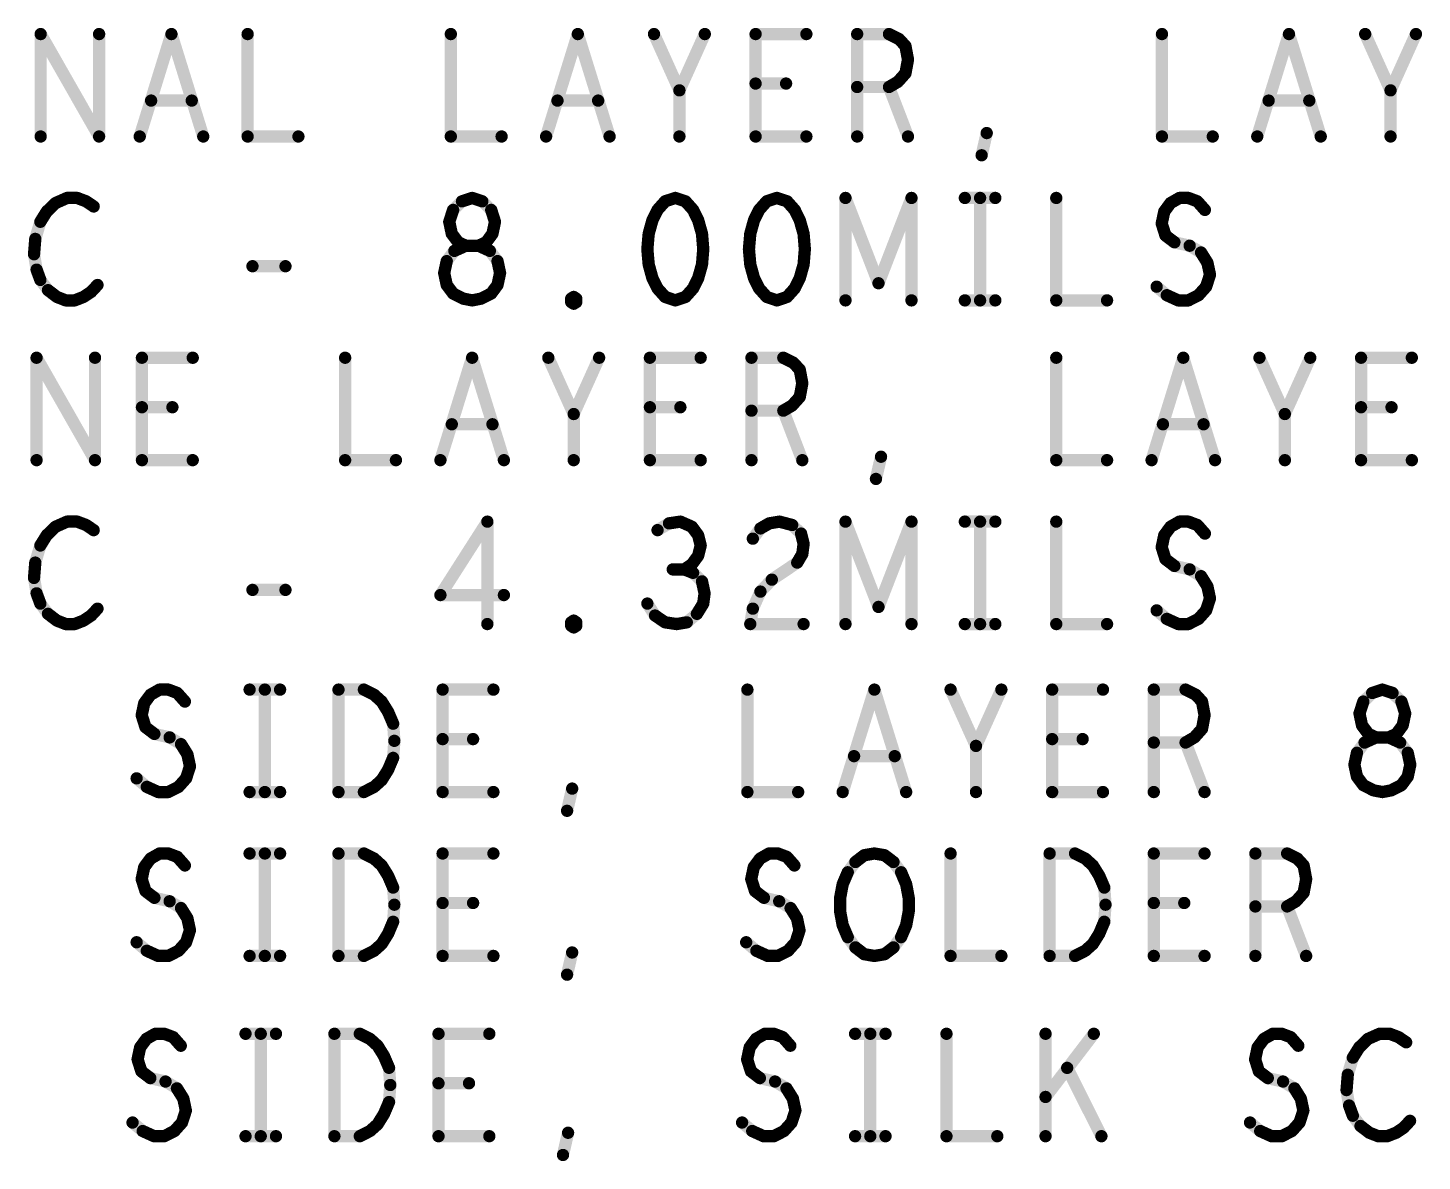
# Model space of a CAD drawing. Extents: x -14.2 to 19.9, y -5.2 to 16.9.
# Drawn here: x 12.726 to 14.428, y 9.247 to 10.63 of the extents above; entities that cross this region are included whole.
import ezdxf

# ---------------------------------------------------------------- set-up
doc = ezdxf.new("R2010")
doc.units = 0
doc.layers.get('0').update_dxf_attribs({"linetype": 'CONTINUOUS'})
doc.layers.add('FAB', color=2, linetype='CONTINUOUS')

# ---------------------------------------------------------------- blocks, each defined once
blk = doc.blocks.new('ROUND_105')
at = {"const_width": 0.0075}
blk.add_lwpolyline([(-0.00375, 0, 1), (0.00375, 0, 1)], format="xyb", close=True, dxfattribs=at)

msp = doc.modelspace()

# ---------------------------------------------------------------- linework, layer by layer
at = {"layer": 'FAB', "const_width": 0.015}
for points in [[(12.7418, 10.4971), (12.7418, 10.6221)], [(12.7418, 10.6221), (12.8131, 10.4971)], [(12.8131, 10.4971), (12.8131, 10.6221)], [(12.8627, 10.4971), (12.9014, 10.6221)], [(12.9014, 10.6221), (12.9402, 10.4971)], [(12.9944, 10.6221), (12.9944, 10.4971)], [(13.2424, 10.6221), (13.2424, 10.4971)], [(13.3587, 10.4971), (13.3974, 10.6221)], [(13.3974, 10.6221), (13.4362, 10.4971)], [(13.5214, 10.5534), (13.4904, 10.6221)], [(13.5524, 10.6221), (13.5214, 10.5534)], [(13.6144, 10.4971), (13.6144, 10.6221)], [(13.6144, 10.6221), (13.6764, 10.6221)], [(13.7384, 10.4971), (13.7384, 10.6221)], [(13.7384, 10.6221), (13.7772, 10.6221)], [(13.7772, 10.6221), (13.7896, 10.6159)], [(13.7896, 10.6159), (13.7973, 10.6075)], [(14.1104, 10.6221), (14.1104, 10.4971)], [(14.2267, 10.4971), (14.2654, 10.6221)], [(14.2654, 10.6221), (14.3042, 10.4971)], [(14.3894, 10.5534), (14.3584, 10.6221)], [(14.4204, 10.6221), (14.3894, 10.5534)], [(13.7973, 10.6075), (13.8004, 10.5909)], [(13.8004, 10.5909), (13.7973, 10.5742)], [(13.6516, 10.5617), (13.6144, 10.5617)], [(13.788, 10.5638), (13.7772, 10.5575)], [(13.7973, 10.5742), (13.788, 10.5638)], [(13.5214, 10.4971), (13.5214, 10.5534)], [(13.7772, 10.5575), (13.7384, 10.5575)], [(13.7772, 10.5575), (13.8004, 10.4971)], [(14.3894, 10.4971), (14.3894, 10.5534)], [(12.9262, 10.5409), (12.8766, 10.5409)], [(13.4222, 10.5409), (13.3726, 10.5409)], [(14.2902, 10.5409), (14.2406, 10.5409)], [(12.9944, 10.4971), (13.0564, 10.4971)], [(13.2424, 10.4971), (13.3044, 10.4971)], [(13.6764, 10.4971), (13.6144, 10.4971)], [(13.8903, 10.4742), (13.8965, 10.5013)], [(14.1104, 10.4971), (14.1724, 10.4971)], [(12.76, 10.4159), (12.7492, 10.4055)], [(12.774, 10.4221), (12.76, 10.4159)], [(12.7864, 10.4221), (12.774, 10.4221)], [(12.7972, 10.418), (12.7864, 10.4221)], [(12.8065, 10.4117), (12.7972, 10.418)], [(13.2405, 10.393), (13.2452, 10.4075)], [(13.2452, 10.4075), (13.256, 10.418)], [(13.256, 10.418), (13.2684, 10.4221)], [(13.2684, 10.4221), (13.2808, 10.418)], [(13.2808, 10.418), (13.2917, 10.4075)], [(13.2917, 10.4075), (13.2963, 10.393)], [(13.4947, 10.4075), (13.4885, 10.395)], [(13.504, 10.418), (13.4947, 10.4075)], [(13.5164, 10.4221), (13.504, 10.418)], [(13.5288, 10.418), (13.5164, 10.4221)], [(13.5381, 10.4075), (13.5288, 10.418)], [(13.5443, 10.395), (13.5381, 10.4075)], [(13.6187, 10.4075), (13.6125, 10.395)], [(13.628, 10.418), (13.6187, 10.4075)], [(13.6404, 10.4221), (13.628, 10.418)], [(13.6528, 10.418), (13.6404, 10.4221)], [(13.6621, 10.4075), (13.6528, 10.418)], [(13.6683, 10.395), (13.6621, 10.4075)], [(13.7241, 10.2971), (13.7241, 10.4221)], [(13.7241, 10.4221), (13.7644, 10.318)], [(13.7644, 10.318), (13.8047, 10.4221)], [(13.8047, 10.4221), (13.8047, 10.2971)], [(13.8698, 10.4221), (13.907, 10.4221)], [(13.8884, 10.4221), (13.8884, 10.2971)], [(13.9814, 10.4221), (13.9814, 10.2971)], [(14.1132, 10.4055), (14.1209, 10.4159)], [(14.1209, 10.4159), (14.1318, 10.4221)], [(14.1318, 10.4221), (14.1426, 10.4221)], [(14.1426, 10.4221), (14.1535, 10.418)], [(14.1535, 10.418), (14.1628, 10.4075)], [(12.7414, 10.393), (12.7352, 10.3721)], [(12.7492, 10.4055), (12.7414, 10.393)], [(13.2436, 10.3784), (13.2405, 10.393)], [(13.2963, 10.393), (13.2932, 10.3784)], [(13.4885, 10.395), (13.4839, 10.3784)], [(13.549, 10.3784), (13.5443, 10.395)], [(13.6125, 10.395), (13.6079, 10.3784)], [(13.673, 10.3784), (13.6683, 10.395)], [(14.1101, 10.3909), (14.1132, 10.4055)], [(14.1147, 10.3763), (14.1101, 10.3909)], [(13.2514, 10.368), (13.2436, 10.3784)], [(13.2932, 10.3784), (13.2855, 10.368)], [(13.4839, 10.3784), (13.4823, 10.3596)], [(13.5505, 10.3596), (13.549, 10.3784)], [(13.6079, 10.3784), (13.6063, 10.3596)], [(13.6745, 10.3596), (13.673, 10.3784)], [(14.1256, 10.368), (14.1147, 10.3763)], [(12.7352, 10.3721), (12.7337, 10.3534)], [(13.2467, 10.3575), (13.2374, 10.345)], [(13.2607, 10.3638), (13.2467, 10.3575)], [(13.2607, 10.3638), (13.2514, 10.368)], [(13.2762, 10.3638), (13.2607, 10.3638)], [(13.2762, 10.3638), (13.2607, 10.3638)], [(13.2855, 10.368), (13.2762, 10.3638)], [(13.2901, 10.3575), (13.2762, 10.3638)], [(13.2994, 10.345), (13.2901, 10.3575)], [(13.4823, 10.3596), (13.4839, 10.3409)], [(13.549, 10.3409), (13.5505, 10.3596)], [(13.6063, 10.3596), (13.6079, 10.3409)], [(13.673, 10.3409), (13.6745, 10.3596)], [(14.1442, 10.3638), (14.1256, 10.368)], [(14.1581, 10.3555), (14.1442, 10.3638)], [(12.7337, 10.3534), (12.7368, 10.3346)], [(13.2374, 10.345), (13.2343, 10.3305)], [(13.3025, 10.3305), (13.2994, 10.345)], [(13.4839, 10.3409), (13.4885, 10.3242)], [(13.5443, 10.3242), (13.549, 10.3409)], [(13.6079, 10.3409), (13.6125, 10.3242)], [(13.6683, 10.3242), (13.673, 10.3409)], [(14.1659, 10.343), (14.1581, 10.3555)], [(14.169, 10.3284), (14.1659, 10.343)], [(12.7368, 10.3346), (12.7414, 10.3221)], [(13.0003, 10.3388), (13.0406, 10.3388)], [(13.2343, 10.3305), (13.2374, 10.3159)], [(13.2994, 10.3159), (13.3025, 10.3305)], [(13.4885, 10.3242), (13.4947, 10.3117)], [(13.5381, 10.3117), (13.5443, 10.3242)], [(13.6125, 10.3242), (13.6187, 10.3117)], [(13.6621, 10.3117), (13.6683, 10.3242)], [(14.1643, 10.3138), (14.169, 10.3284)], [(12.7414, 10.3221), (12.7507, 10.3096)], [(12.7507, 10.3096), (12.7616, 10.3013)], [(12.7941, 10.3013), (12.8034, 10.3075)], [(12.8034, 10.3075), (12.8112, 10.3159)], [(13.2374, 10.3159), (13.2452, 10.3055)], [(13.2452, 10.3055), (13.2576, 10.2992)], [(13.2793, 10.2992), (13.2917, 10.3055)], [(13.2917, 10.3055), (13.2994, 10.3159)], [(13.4947, 10.3117), (13.504, 10.3013)], [(13.5288, 10.3013), (13.5381, 10.3117)], [(13.6187, 10.3117), (13.628, 10.3013)], [(13.6528, 10.3013), (13.6621, 10.3117)], [(14.1039, 10.3138), (14.1163, 10.3034)], [(14.155, 10.3034), (14.1643, 10.3138)], [(12.7616, 10.3013), (12.7724, 10.2971)], [(12.7724, 10.2971), (12.7833, 10.2971)], [(12.7833, 10.2971), (12.7941, 10.3013)], [(13.2576, 10.2992), (13.2684, 10.2971)], [(13.2684, 10.2971), (13.2793, 10.2992)], [(13.3893, 10.2992), (13.3924, 10.3013)], [(13.3893, 10.295), (13.3893, 10.2992)], [(13.3924, 10.293), (13.3893, 10.295)], [(13.3924, 10.3013), (13.3955, 10.2992)], [(13.3955, 10.295), (13.3924, 10.293)], [(13.3955, 10.2992), (13.3955, 10.295)], [(13.504, 10.3013), (13.5164, 10.2971)], [(13.5164, 10.2971), (13.5288, 10.3013)], [(13.628, 10.3013), (13.6404, 10.2971)], [(13.6404, 10.2971), (13.6528, 10.3013)], [(13.8698, 10.2971), (13.907, 10.2971)], [(13.9814, 10.2971), (14.0434, 10.2971)], [(14.1163, 10.3034), (14.1302, 10.2971)], [(14.1302, 10.2971), (14.1426, 10.2971)], [(14.1426, 10.2971), (14.155, 10.3034)], [(12.7368, 10.1021), (12.7368, 10.2271)], [(12.7368, 10.2271), (12.8081, 10.1021)], [(12.8081, 10.1021), (12.8081, 10.2271)], [(12.8654, 10.1021), (12.8654, 10.2271)], [(12.8654, 10.2271), (12.9274, 10.2271)], [(13.1134, 10.2271), (13.1134, 10.1021)], [(13.2297, 10.1021), (13.2684, 10.2271)], [(13.2684, 10.2271), (13.3072, 10.1021)], [(13.3924, 10.1584), (13.3614, 10.2271)], [(13.4234, 10.2271), (13.3924, 10.1584)], [(13.4854, 10.1021), (13.4854, 10.2271)], [(13.4854, 10.2271), (13.5474, 10.2271)], [(13.6094, 10.1021), (13.6094, 10.2271)], [(13.6094, 10.2271), (13.6482, 10.2271)], [(13.6482, 10.2271), (13.6606, 10.2209)], [(13.6606, 10.2209), (13.6683, 10.2125)], [(13.9814, 10.2271), (13.9814, 10.1021)], [(14.0977, 10.1021), (14.1364, 10.2271)], [(14.1364, 10.2271), (14.1752, 10.1021)], [(14.2604, 10.1584), (14.2294, 10.2271)], [(14.2914, 10.2271), (14.2604, 10.1584)], [(14.3534, 10.1021), (14.3534, 10.2271)], [(14.3534, 10.2271), (14.4154, 10.2271)], [(13.6683, 10.2125), (13.6714, 10.1959)], [(13.6714, 10.1959), (13.6683, 10.1792)], [(13.6683, 10.1792), (13.659, 10.1688)], [(12.9026, 10.1667), (12.8654, 10.1667)], [(13.3924, 10.1021), (13.3924, 10.1584)], [(13.5226, 10.1667), (13.4854, 10.1667)], [(13.6482, 10.1625), (13.6094, 10.1625)], [(13.659, 10.1688), (13.6482, 10.1625)], [(13.6482, 10.1625), (13.6714, 10.1021)], [(14.2604, 10.1021), (14.2604, 10.1584)], [(14.3906, 10.1667), (14.3534, 10.1667)], [(13.2932, 10.1459), (13.2436, 10.1459)], [(14.1612, 10.1459), (14.1116, 10.1459)], [(12.9274, 10.1021), (12.8654, 10.1021)], [(13.1134, 10.1021), (13.1754, 10.1021)], [(13.5474, 10.1021), (13.4854, 10.1021)], [(13.7613, 10.0792), (13.7675, 10.1063)], [(13.9814, 10.1021), (14.0434, 10.1021)], [(14.4154, 10.1021), (14.3534, 10.1021)], [(12.76, 10.0209), (12.7492, 10.0105)], [(12.774, 10.0271), (12.76, 10.0209)], [(12.7864, 10.0271), (12.774, 10.0271)], [(12.7972, 10.023), (12.7864, 10.0271)], [(12.8065, 10.0167), (12.7972, 10.023)], [(13.287, 10.0271), (13.2297, 9.9375)], [(13.287, 9.9021), (13.287, 10.0271)], [(13.5087, 10.025), (13.4947, 10.0167)], [(13.5226, 10.0271), (13.5087, 10.025)], [(13.5366, 10.0209), (13.5226, 10.0271)], [(13.5443, 10.0105), (13.5366, 10.0209)], [(13.611, 10.0063), (13.6203, 10.0188)], [(13.6203, 10.0188), (13.6311, 10.025)], [(13.6311, 10.025), (13.6435, 10.0271)], [(13.6435, 10.0271), (13.659, 10.023)], [(13.659, 10.023), (13.6699, 10.0125)], [(13.7241, 9.9021), (13.7241, 10.0271)], [(13.7241, 10.0271), (13.7644, 9.923)], [(13.7644, 9.923), (13.8047, 10.0271)], [(13.8047, 10.0271), (13.8047, 9.9021)], [(13.8698, 10.0271), (13.907, 10.0271)], [(13.8884, 10.0271), (13.8884, 9.9021)], [(13.9814, 10.0271), (13.9814, 9.9021)], [(14.1132, 10.0105), (14.1209, 10.0209)], [(14.1209, 10.0209), (14.1318, 10.0271)], [(14.1318, 10.0271), (14.1426, 10.0271)], [(14.1426, 10.0271), (14.1535, 10.023)], [(14.1535, 10.023), (14.1628, 10.0125)], [(12.7492, 10.0105), (12.7414, 9.998)], [(13.5474, 9.998), (13.5443, 10.0105)], [(13.6699, 10.0125), (13.673, 10)], [(13.673, 10), (13.6714, 9.9875)], [(14.1101, 9.9959), (14.1132, 10.0105)], [(12.7414, 9.998), (12.7352, 9.9771)], [(13.5366, 9.975), (13.5443, 9.9855)], [(13.5443, 9.9855), (13.5474, 9.998)], [(13.6714, 9.9875), (13.6652, 9.9771)], [(14.1147, 9.9813), (14.1101, 9.9959)], [(12.7352, 9.9771), (12.7337, 9.9584)], [(13.5273, 9.9688), (13.5133, 9.9688)], [(13.5273, 9.9688), (13.5366, 9.975)], [(13.5381, 9.9646), (13.5273, 9.9688)], [(13.6652, 9.9771), (13.6342, 9.9563)], [(14.1256, 9.973), (14.1147, 9.9813)], [(14.1442, 9.9688), (14.1256, 9.973)], [(14.1581, 9.9605), (14.1442, 9.9688)], [(12.7337, 9.9584), (12.7368, 9.9396)], [(13.549, 9.9542), (13.5381, 9.9646)], [(13.5521, 9.9396), (13.549, 9.9542)], [(13.6342, 9.9563), (13.6203, 9.9417)], [(14.1659, 9.948), (14.1581, 9.9605)], [(14.169, 9.9334), (14.1659, 9.948)], [(12.7368, 9.9396), (12.7414, 9.9271)], [(13.0003, 9.9438), (13.0406, 9.9438)], [(13.2297, 9.9375), (13.3072, 9.9375)], [(13.5505, 9.9271), (13.5521, 9.9396)], [(13.6203, 9.9417), (13.611, 9.9209)], [(14.1643, 9.9188), (14.169, 9.9334)], [(12.7414, 9.9271), (12.7507, 9.9146)], [(12.7507, 9.9146), (12.7616, 9.9063)], [(12.8034, 9.9125), (12.8112, 9.9209)], [(13.4823, 9.9271), (13.4916, 9.9125)], [(13.5304, 9.9042), (13.5428, 9.9146)], [(13.5428, 9.9146), (13.5505, 9.9271)], [(13.611, 9.9209), (13.6079, 9.9021)], [(14.1039, 9.9188), (14.1163, 9.9084)], [(14.155, 9.9084), (14.1643, 9.9188)], [(12.7616, 9.9063), (12.7724, 9.9021)], [(12.7724, 9.9021), (12.7833, 9.9021)], [(12.7833, 9.9021), (12.7941, 9.9063)], [(12.7941, 9.9063), (12.8034, 9.9125)], [(13.3893, 9.9042), (13.3924, 9.9063)], [(13.3893, 9.9), (13.3893, 9.9042)], [(13.3924, 9.898), (13.3893, 9.9)], [(13.3924, 9.9063), (13.3955, 9.9042)], [(13.3955, 9.9), (13.3924, 9.898)], [(13.3955, 9.9042), (13.3955, 9.9)], [(13.4916, 9.9125), (13.504, 9.9042)], [(13.504, 9.9042), (13.518, 9.9021)], [(13.518, 9.9021), (13.5304, 9.9042)], [(13.6079, 9.9021), (13.673, 9.9021)], [(13.8698, 9.9021), (13.907, 9.9021)], [(13.9814, 9.9021), (14.0434, 9.9021)], [(14.1163, 9.9084), (14.1302, 9.9021)], [(14.1302, 9.9021), (14.1426, 9.9021)], [(14.1426, 9.9021), (14.155, 9.9084)], [(12.8682, 9.8055), (12.8759, 9.8159)], [(12.8759, 9.8159), (12.8868, 9.8221)], [(12.8868, 9.8221), (12.8976, 9.8221)], [(12.8976, 9.8221), (12.9085, 9.818)], [(12.9085, 9.818), (12.9178, 9.8075)], [(12.9968, 9.8221), (13.034, 9.8221)], [(13.0154, 9.8221), (13.0154, 9.6971)], [(13.1053, 9.6971), (13.1053, 9.8221)], [(13.1053, 9.8221), (13.1363, 9.8221)], [(13.1363, 9.8221), (13.1487, 9.8159)], [(13.1487, 9.8159), (13.158, 9.8075)], [(13.2324, 9.6971), (13.2324, 9.8221)], [(13.2324, 9.8221), (13.2944, 9.8221)], [(13.6044, 9.8221), (13.6044, 9.6971)], [(13.7207, 9.6971), (13.7594, 9.8221)], [(13.7594, 9.8221), (13.7982, 9.6971)], [(13.8834, 9.7534), (13.8524, 9.8221)], [(13.9144, 9.8221), (13.8834, 9.7534)], [(13.9764, 9.6971), (13.9764, 9.8221)], [(13.9764, 9.8221), (14.0384, 9.8221)], [(14.1004, 9.6971), (14.1004, 9.8221)], [(14.1004, 9.8221), (14.1392, 9.8221)], [(14.1392, 9.8221), (14.1516, 9.8159)], [(14.1516, 9.8159), (14.1593, 9.8075)], [(14.3562, 9.8075), (14.367, 9.818)], [(14.367, 9.818), (14.3794, 9.8221)], [(14.3794, 9.8221), (14.3918, 9.818)], [(14.3918, 9.818), (14.4027, 9.8075)], [(12.8651, 9.7909), (12.8682, 9.8055)], [(13.158, 9.8075), (13.1658, 9.795)], [(13.1658, 9.795), (13.172, 9.7805)], [(14.1593, 9.8075), (14.1624, 9.7909)], [(14.3515, 9.793), (14.3562, 9.8075)], [(14.4027, 9.8075), (14.4073, 9.793)], [(12.8697, 9.7763), (12.8651, 9.7909)], [(13.172, 9.7805), (13.1735, 9.7596)], [(14.1624, 9.7909), (14.1593, 9.7742)], [(14.3546, 9.7784), (14.3515, 9.793)], [(14.3624, 9.768), (14.3546, 9.7784)], [(14.4042, 9.7784), (14.3965, 9.768)], [(14.4073, 9.793), (14.4042, 9.7784)], [(12.8806, 9.768), (12.8697, 9.7763)], [(12.8992, 9.7638), (12.8806, 9.768)], [(12.9131, 9.7555), (12.8992, 9.7638)], [(13.2696, 9.7617), (13.2324, 9.7617)], [(14.0136, 9.7617), (13.9764, 9.7617)], [(14.15, 9.7638), (14.1392, 9.7575)], [(14.1593, 9.7742), (14.15, 9.7638)], [(14.3717, 9.7638), (14.3577, 9.7575)], [(14.3717, 9.7638), (14.3624, 9.768)], [(14.3872, 9.7638), (14.3717, 9.7638)], [(14.3872, 9.7638), (14.3717, 9.7638)], [(14.3965, 9.768), (14.3872, 9.7638)], [(14.4011, 9.7575), (14.3872, 9.7638)], [(12.9209, 9.743), (12.9131, 9.7555)], [(13.1735, 9.7596), (13.172, 9.7388)], [(13.8834, 9.6971), (13.8834, 9.7534)], [(14.1392, 9.7575), (14.1004, 9.7575)], [(14.1392, 9.7575), (14.1624, 9.6971)], [(14.3484, 9.745), (14.3453, 9.7305)], [(14.3577, 9.7575), (14.3484, 9.745)], [(14.4104, 9.745), (14.4011, 9.7575)], [(14.4135, 9.7305), (14.4104, 9.745)], [(12.9193, 9.7138), (12.924, 9.7284)], [(12.924, 9.7284), (12.9209, 9.743)], [(13.172, 9.7388), (13.1658, 9.7242)], [(13.7842, 9.7409), (13.7346, 9.7409)], [(14.3453, 9.7305), (14.3484, 9.7159)], [(14.4104, 9.7159), (14.4135, 9.7305)], [(12.8589, 9.7138), (12.8713, 9.7034)], [(12.91, 9.7034), (12.9193, 9.7138)], [(13.158, 9.7117), (13.1487, 9.7034)], [(13.1658, 9.7242), (13.158, 9.7117)], [(14.3484, 9.7159), (14.3562, 9.7055)], [(14.4027, 9.7055), (14.4104, 9.7159)], [(12.8713, 9.7034), (12.8852, 9.6971)], [(12.8852, 9.6971), (12.8976, 9.6971)], [(12.8976, 9.6971), (12.91, 9.7034)], [(12.9968, 9.6971), (13.034, 9.6971)], [(13.1363, 9.6971), (13.1053, 9.6971)], [(13.1487, 9.7034), (13.1363, 9.6971)], [(13.2944, 9.6971), (13.2324, 9.6971)], [(13.3843, 9.6742), (13.3905, 9.7013)], [(13.6044, 9.6971), (13.6664, 9.6971)], [(14.0384, 9.6971), (13.9764, 9.6971)], [(14.3562, 9.7055), (14.3686, 9.6992)], [(14.3686, 9.6992), (14.3794, 9.6971)], [(14.3794, 9.6971), (14.3903, 9.6992)], [(14.3903, 9.6992), (14.4027, 9.7055)], [(12.8682, 9.6055), (12.8759, 9.6159)], [(12.8759, 9.6159), (12.8868, 9.6221)], [(12.8868, 9.6221), (12.8976, 9.6221)], [(12.8976, 9.6221), (12.9085, 9.618)], [(12.9085, 9.618), (12.9178, 9.6075)], [(12.9968, 9.6221), (13.034, 9.6221)], [(13.0154, 9.6221), (13.0154, 9.4971)], [(13.1053, 9.4971), (13.1053, 9.6221)], [(13.1053, 9.6221), (13.1363, 9.6221)], [(13.1363, 9.6221), (13.1487, 9.6159)], [(13.1487, 9.6159), (13.158, 9.6075)], [(13.158, 9.6075), (13.1658, 9.595)], [(13.2324, 9.4971), (13.2324, 9.6221)], [(13.2324, 9.6221), (13.2944, 9.6221)], [(13.6122, 9.6055), (13.6199, 9.6159)], [(13.6199, 9.6159), (13.6308, 9.6221)], [(13.6308, 9.6221), (13.6416, 9.6221)], [(13.6416, 9.6221), (13.6525, 9.618)], [(13.6525, 9.618), (13.6618, 9.6075)], [(13.7269, 9.5992), (13.7362, 9.6117)], [(13.7362, 9.6117), (13.747, 9.62)], [(13.747, 9.62), (13.7594, 9.6221)], [(13.7594, 9.6221), (13.7718, 9.62)], [(13.7718, 9.62), (13.7827, 9.6117)], [(13.7827, 9.6117), (13.792, 9.5992)], [(13.8524, 9.6221), (13.8524, 9.4971)], [(13.9733, 9.4971), (13.9733, 9.6221)], [(13.9733, 9.6221), (14.0043, 9.6221)], [(14.0043, 9.6221), (14.0167, 9.6159)], [(14.0167, 9.6159), (14.026, 9.6075)], [(14.026, 9.6075), (14.0338, 9.595)], [(14.1004, 9.4971), (14.1004, 9.6221)], [(14.1004, 9.6221), (14.1624, 9.6221)], [(14.2244, 9.4971), (14.2244, 9.6221)], [(14.2244, 9.6221), (14.2632, 9.6221)], [(14.2632, 9.6221), (14.2756, 9.6159)], [(14.2756, 9.6159), (14.2833, 9.6075)], [(14.2833, 9.6075), (14.2864, 9.5909)], [(12.8651, 9.5909), (12.8682, 9.6055)], [(12.8697, 9.5763), (12.8651, 9.5909)], [(13.1658, 9.595), (13.172, 9.5805)], [(13.6091, 9.5909), (13.6122, 9.6055)], [(13.6137, 9.5763), (13.6091, 9.5909)], [(13.7207, 9.5846), (13.7269, 9.5992)], [(13.792, 9.5992), (13.7982, 9.5846)], [(14.0338, 9.595), (14.04, 9.5805)], [(14.2864, 9.5909), (14.2833, 9.5742)], [(12.8806, 9.568), (12.8697, 9.5763)], [(13.172, 9.5805), (13.1735, 9.5596)], [(13.6246, 9.568), (13.6137, 9.5763)], [(13.7176, 9.568), (13.7207, 9.5846)], [(13.7982, 9.5846), (13.8013, 9.568)], [(14.04, 9.5805), (14.0415, 9.5596)], [(14.2833, 9.5742), (14.274, 9.5638)], [(12.8992, 9.5638), (12.8806, 9.568)], [(12.9131, 9.5555), (12.8992, 9.5638)], [(13.1735, 9.5596), (13.172, 9.5388)], [(13.2696, 9.5617), (13.2324, 9.5617)], [(13.6432, 9.5638), (13.6246, 9.568)], [(13.6571, 9.5555), (13.6432, 9.5638)], [(13.7176, 9.5513), (13.7176, 9.568)], [(13.8013, 9.568), (13.8013, 9.5513)], [(14.0415, 9.5596), (14.04, 9.5388)], [(14.1376, 9.5617), (14.1004, 9.5617)], [(14.2632, 9.5575), (14.2244, 9.5575)], [(14.274, 9.5638), (14.2632, 9.5575)], [(14.2632, 9.5575), (14.2864, 9.4971)], [(12.9209, 9.543), (12.9131, 9.5555)], [(12.924, 9.5284), (12.9209, 9.543)], [(13.6649, 9.543), (13.6571, 9.5555)], [(13.668, 9.5284), (13.6649, 9.543)], [(13.7207, 9.5346), (13.7176, 9.5513)], [(13.8013, 9.5513), (13.7982, 9.5346)], [(12.9193, 9.5138), (12.924, 9.5284)], [(13.1658, 9.5242), (13.158, 9.5117)], [(13.172, 9.5388), (13.1658, 9.5242)], [(13.6633, 9.5138), (13.668, 9.5284)], [(13.7269, 9.52), (13.7207, 9.5346)], [(13.7982, 9.5346), (13.792, 9.52)], [(14.0338, 9.5242), (14.026, 9.5117)], [(14.04, 9.5388), (14.0338, 9.5242)], [(12.8589, 9.5138), (12.8713, 9.5034)], [(12.91, 9.5034), (12.9193, 9.5138)], [(13.158, 9.5117), (13.1487, 9.5034)], [(13.6029, 9.5138), (13.6153, 9.5034)], [(13.654, 9.5034), (13.6633, 9.5138)], [(13.7362, 9.5075), (13.7269, 9.52)], [(13.747, 9.4992), (13.7362, 9.5075)], [(13.7827, 9.5075), (13.7718, 9.4992)], [(13.792, 9.52), (13.7827, 9.5075)], [(14.026, 9.5117), (14.0167, 9.5034)], [(12.8713, 9.5034), (12.8852, 9.4971)], [(12.8852, 9.4971), (12.8976, 9.4971)], [(12.8976, 9.4971), (12.91, 9.5034)], [(12.9968, 9.4971), (13.034, 9.4971)], [(13.1363, 9.4971), (13.1053, 9.4971)], [(13.1487, 9.5034), (13.1363, 9.4971)], [(13.2944, 9.4971), (13.2324, 9.4971)], [(13.3843, 9.4742), (13.3905, 9.5013)], [(13.6153, 9.5034), (13.6292, 9.4971)], [(13.6292, 9.4971), (13.6416, 9.4971)], [(13.6416, 9.4971), (13.654, 9.5034)], [(13.7594, 9.4971), (13.747, 9.4992)], [(13.7718, 9.4992), (13.7594, 9.4971)], [(13.8524, 9.4971), (13.9144, 9.4971)], [(14.0043, 9.4971), (13.9733, 9.4971)], [(14.0167, 9.5034), (14.0043, 9.4971)], [(14.1624, 9.4971), (14.1004, 9.4971)], [(12.8632, 9.3855), (12.8709, 9.3959)], [(12.8709, 9.3959), (12.8818, 9.4021)], [(12.8818, 9.4021), (12.8926, 9.4021)], [(12.8926, 9.4021), (12.9035, 9.398)], [(12.9035, 9.398), (12.9128, 9.3875)], [(12.9918, 9.4021), (13.029, 9.4021)], [(13.0104, 9.4021), (13.0104, 9.2771)], [(13.1003, 9.2771), (13.1003, 9.4021)], [(13.1003, 9.4021), (13.1313, 9.4021)], [(13.1313, 9.4021), (13.1437, 9.3959)], [(13.1437, 9.3959), (13.153, 9.3875)], [(13.153, 9.3875), (13.1608, 9.375)], [(13.2274, 9.2771), (13.2274, 9.4021)], [(13.2274, 9.4021), (13.2894, 9.4021)], [(13.6072, 9.3855), (13.6149, 9.3959)], [(13.6149, 9.3959), (13.6258, 9.4021)], [(13.6258, 9.4021), (13.6366, 9.4021)], [(13.6366, 9.4021), (13.6475, 9.398)], [(13.6475, 9.398), (13.6568, 9.3875)], [(13.7358, 9.4021), (13.773, 9.4021)], [(13.7544, 9.4021), (13.7544, 9.2771)], [(13.8474, 9.4021), (13.8474, 9.2771)], [(13.9683, 9.2771), (13.9683, 9.4021)], [(14.0272, 9.4021), (13.9683, 9.325)], [(14.2272, 9.3855), (14.2349, 9.3959)], [(14.2349, 9.3959), (14.2458, 9.4021)], [(14.2458, 9.4021), (14.2566, 9.4021)], [(14.2566, 9.4021), (14.2675, 9.398)], [(14.2675, 9.398), (14.2768, 9.3875)], [(14.362, 9.3959), (14.3512, 9.3855)], [(14.376, 9.4021), (14.362, 9.3959)], [(14.3884, 9.4021), (14.376, 9.4021)], [(14.3992, 9.398), (14.3884, 9.4021)], [(14.4085, 9.3917), (14.3992, 9.398)], [(12.8601, 9.3709), (12.8632, 9.3855)], [(12.8647, 9.3563), (12.8601, 9.3709)], [(13.1608, 9.375), (13.167, 9.3605)], [(13.6041, 9.3709), (13.6072, 9.3855)], [(13.6087, 9.3563), (13.6041, 9.3709)], [(14.2241, 9.3709), (14.2272, 9.3855)], [(14.2287, 9.3563), (14.2241, 9.3709)], [(14.3434, 9.373), (14.3372, 9.3521)], [(14.3512, 9.3855), (14.3434, 9.373)], [(12.8756, 9.348), (12.8647, 9.3563)], [(13.167, 9.3605), (13.1685, 9.3396)], [(13.6196, 9.348), (13.6087, 9.3563)], [(14.0365, 9.2771), (13.9947, 9.3605)], [(14.2396, 9.348), (14.2287, 9.3563)], [(12.8942, 9.3438), (12.8756, 9.348)], [(12.9081, 9.3355), (12.8942, 9.3438)], [(12.9159, 9.323), (12.9081, 9.3355)], [(13.1685, 9.3396), (13.167, 9.3188)], [(13.2646, 9.3417), (13.2274, 9.3417)], [(13.6382, 9.3438), (13.6196, 9.348)], [(13.6521, 9.3355), (13.6382, 9.3438)], [(13.6599, 9.323), (13.6521, 9.3355)], [(14.2582, 9.3438), (14.2396, 9.348)], [(14.2721, 9.3355), (14.2582, 9.3438)], [(14.2799, 9.323), (14.2721, 9.3355)], [(14.3372, 9.3521), (14.3357, 9.3334)], [(12.919, 9.3084), (12.9159, 9.323)], [(13.167, 9.3188), (13.1608, 9.3042)], [(13.663, 9.3084), (13.6599, 9.323)], [(14.283, 9.3084), (14.2799, 9.323)], [(14.3357, 9.3334), (14.3388, 9.3146)], [(12.9143, 9.2938), (12.919, 9.3084)], [(13.1608, 9.3042), (13.153, 9.2917)], [(13.6583, 9.2938), (13.663, 9.3084)], [(14.2783, 9.2938), (14.283, 9.3084)], [(14.3388, 9.3146), (14.3434, 9.3021)], [(14.3434, 9.3021), (14.3527, 9.2896)], [(12.8539, 9.2938), (12.8663, 9.2834)], [(12.905, 9.2834), (12.9143, 9.2938)], [(13.153, 9.2917), (13.1437, 9.2834)], [(13.5979, 9.2938), (13.6103, 9.2834)], [(13.649, 9.2834), (13.6583, 9.2938)], [(14.2179, 9.2938), (14.2303, 9.2834)], [(14.269, 9.2834), (14.2783, 9.2938)], [(14.3527, 9.2896), (14.3636, 9.2813)], [(14.3961, 9.2813), (14.4054, 9.2875)], [(14.4054, 9.2875), (14.4132, 9.2959)], [(12.8663, 9.2834), (12.8802, 9.2771)], [(12.8802, 9.2771), (12.8926, 9.2771)], [(12.8926, 9.2771), (12.905, 9.2834)], [(12.9918, 9.2771), (13.029, 9.2771)], [(13.1313, 9.2771), (13.1003, 9.2771)], [(13.1437, 9.2834), (13.1313, 9.2771)], [(13.2894, 9.2771), (13.2274, 9.2771)], [(13.3793, 9.2542), (13.3855, 9.2813)], [(13.6103, 9.2834), (13.6242, 9.2771)], [(13.6242, 9.2771), (13.6366, 9.2771)], [(13.6366, 9.2771), (13.649, 9.2834)], [(13.7358, 9.2771), (13.773, 9.2771)], [(13.8474, 9.2771), (13.9094, 9.2771)], [(14.2303, 9.2834), (14.2442, 9.2771)], [(14.2442, 9.2771), (14.2566, 9.2771)], [(14.2566, 9.2771), (14.269, 9.2834)], [(14.3636, 9.2813), (14.3744, 9.2771)], [(14.3744, 9.2771), (14.3853, 9.2771)], [(14.3853, 9.2771), (14.3961, 9.2813)]]:
    msp.add_lwpolyline(points, dxfattribs=at)

# ---------------------------------------------------------------- block references
at = {"layer": 'FAB'}
for p in [(12.7418, 10.6221), (12.7418, 10.6221), (12.8131, 10.6221), (12.9014, 10.6221), (12.9014, 10.6221), (12.9944, 10.6221), (13.2424, 10.6221), (13.3974, 10.6221), (13.3974, 10.6221), (13.4904, 10.6221), (13.5524, 10.6221), (13.6144, 10.6221), (13.6144, 10.6221), (13.6764, 10.6221), (13.7384, 10.6221), (13.7384, 10.6221), (13.7772, 10.6221), (13.7772, 10.6221), (13.7896, 10.6159), (13.7896, 10.6159), (14.1104, 10.6221), (14.2654, 10.6221), (14.2654, 10.6221), (14.3584, 10.6221), (14.4204, 10.6221), (13.7973, 10.6075), (13.7973, 10.6075), (13.8004, 10.5909), (13.8004, 10.5909), (13.6144, 10.5617), (13.6516, 10.5617), (13.788, 10.5638), (13.788, 10.5638), (13.7973, 10.5742), (13.7973, 10.5742), (13.5214, 10.5534), (13.5214, 10.5534), (13.5214, 10.5534), (13.7384, 10.5575), (13.7772, 10.5575), (13.7772, 10.5575), (13.7772, 10.5575), (14.3894, 10.5534), (14.3894, 10.5534), (14.3894, 10.5534), (12.8766, 10.5409), (12.9262, 10.5409), (13.3726, 10.5409), (13.4222, 10.5409), (14.2406, 10.5409), (14.2902, 10.5409), (12.7418, 10.4971), (12.8131, 10.4971), (12.8131, 10.4971), (12.8627, 10.4971), (12.9402, 10.4971), (12.9944, 10.4971), (12.9944, 10.4971), (13.0564, 10.4971), (13.2424, 10.4971), (13.2424, 10.4971), (13.3044, 10.4971), (13.3587, 10.4971), (13.4362, 10.4971), (13.5214, 10.4971), (13.6144, 10.4971), (13.6144, 10.4971), (13.6764, 10.4971), (13.7384, 10.4971), (13.8004, 10.4971), (13.8965, 10.5013), (14.1104, 10.4971), (14.1104, 10.4971), (14.1724, 10.4971), (14.2267, 10.4971), (14.3042, 10.4971), (14.3894, 10.4971), (13.8903, 10.4742), (12.76, 10.4159), (12.76, 10.4159), (12.774, 10.4221), (12.774, 10.4221), (12.7864, 10.4221), (12.7864, 10.4221), (12.7972, 10.418), (12.7972, 10.418), (12.8065, 10.4117), (13.2452, 10.4075), (13.2452, 10.4075), (13.256, 10.418), (13.256, 10.418), (13.2684, 10.4221), (13.2684, 10.4221), (13.2808, 10.418), (13.2808, 10.418), (13.2917, 10.4075), (13.2917, 10.4075), (13.4947, 10.4075), (13.4947, 10.4075), (13.504, 10.418), (13.504, 10.418), (13.5164, 10.4221), (13.5164, 10.4221), (13.5288, 10.418), (13.5288, 10.418), (13.5381, 10.4075), (13.5381, 10.4075), (13.6187, 10.4075), (13.6187, 10.4075), (13.628, 10.418), (13.628, 10.418), (13.6404, 10.4221), (13.6404, 10.4221), (13.6528, 10.418), (13.6528, 10.418), (13.6621, 10.4075), (13.6621, 10.4075), (13.7241, 10.4221), (13.7241, 10.4221), (13.8047, 10.4221), (13.8047, 10.4221), (13.8698, 10.4221), (13.8884, 10.4221), (13.907, 10.4221), (13.9814, 10.4221), (14.1209, 10.4159), (14.1209, 10.4159), (14.1318, 10.4221), (14.1318, 10.4221), (14.1426, 10.4221), (14.1426, 10.4221), (14.1535, 10.418), (14.1535, 10.418), (14.1628, 10.4075), (12.7414, 10.393), (12.7414, 10.393), (12.7492, 10.4055), (12.7492, 10.4055), (13.2405, 10.393), (13.2405, 10.393), (13.2963, 10.393), (13.2963, 10.393), (13.4885, 10.395), (13.4885, 10.395), (13.5443, 10.395), (13.5443, 10.395), (13.6125, 10.395), (13.6125, 10.395), (13.6683, 10.395), (13.6683, 10.395), (14.1101, 10.3909), (14.1101, 10.3909), (14.1132, 10.4055), (14.1132, 10.4055), (13.2436, 10.3784), (13.2436, 10.3784), (13.2932, 10.3784), (13.2932, 10.3784), (13.4839, 10.3784), (13.4839, 10.3784), (13.549, 10.3784), (13.549, 10.3784), (13.6079, 10.3784), (13.6079, 10.3784), (13.673, 10.3784), (13.673, 10.3784), (14.1147, 10.3763), (14.1147, 10.3763), (12.7352, 10.3721), (12.7352, 10.3721), (13.2467, 10.3575), (13.2467, 10.3575), (13.2514, 10.368), (13.2514, 10.368), (13.2607, 10.3638), (13.2607, 10.3638), (13.2607, 10.3638), (13.2607, 10.3638), (13.2762, 10.3638), (13.2762, 10.3638), (13.2762, 10.3638), (13.2762, 10.3638), (13.2855, 10.368), (13.2855, 10.368), (13.2901, 10.3575), (13.2901, 10.3575), (13.4823, 10.3596), (13.4823, 10.3596), (13.5505, 10.3596), (13.5505, 10.3596), (13.6063, 10.3596), (13.6063, 10.3596), (13.6745, 10.3596), (13.6745, 10.3596), (14.1256, 10.368), (14.1256, 10.368), (14.1442, 10.3638), (14.1442, 10.3638), (12.7337, 10.3534), (12.7337, 10.3534), (13.2374, 10.345), (13.2374, 10.345), (13.2994, 10.345), (13.2994, 10.345), (13.4839, 10.3409), (13.4839, 10.3409), (13.549, 10.3409), (13.549, 10.3409), (13.6079, 10.3409), (13.6079, 10.3409), (13.673, 10.3409), (13.673, 10.3409), (14.1581, 10.3555), (14.1581, 10.3555), (14.1659, 10.343), (14.1659, 10.343), (12.7368, 10.3346), (12.7368, 10.3346), (13.0003, 10.3388), (13.0406, 10.3388), (13.2343, 10.3305), (13.2343, 10.3305), (13.3025, 10.3305), (13.3025, 10.3305), (13.4885, 10.3242), (13.4885, 10.3242), (13.5443, 10.3242), (13.5443, 10.3242), (13.6125, 10.3242), (13.6125, 10.3242), (13.6683, 10.3242), (13.6683, 10.3242), (14.169, 10.3284), (14.169, 10.3284), (12.7414, 10.3221), (12.7414, 10.3221), (12.7507, 10.3096), (12.7507, 10.3096), (12.8034, 10.3075), (12.8034, 10.3075), (12.8112, 10.3159), (13.2374, 10.3159), (13.2374, 10.3159), (13.2452, 10.3055), (13.2452, 10.3055), (13.2917, 10.3055), (13.2917, 10.3055), (13.2994, 10.3159), (13.2994, 10.3159), (13.4947, 10.3117), (13.4947, 10.3117), (13.5381, 10.3117), (13.5381, 10.3117), (13.6187, 10.3117), (13.6187, 10.3117), (13.6621, 10.3117), (13.6621, 10.3117), (13.7644, 10.318), (13.7644, 10.318), (14.1039, 10.3138), (14.1643, 10.3138), (14.1643, 10.3138), (12.7616, 10.3013), (12.7616, 10.3013), (12.7724, 10.2971), (12.7724, 10.2971), (12.7833, 10.2971), (12.7833, 10.2971), (12.7941, 10.3013), (12.7941, 10.3013), (13.2576, 10.2992), (13.2576, 10.2992), (13.2684, 10.2971), (13.2684, 10.2971), (13.2793, 10.2992), (13.2793, 10.2992), (13.3893, 10.2992), (13.3893, 10.2992), (13.3893, 10.295), (13.3893, 10.295), (13.3924, 10.3013), (13.3924, 10.3013), (13.3924, 10.293), (13.3924, 10.293), (13.3955, 10.2992), (13.3955, 10.2992), (13.3955, 10.295), (13.3955, 10.295), (13.504, 10.3013), (13.504, 10.3013), (13.5164, 10.2971), (13.5164, 10.2971), (13.5288, 10.3013), (13.5288, 10.3013), (13.628, 10.3013), (13.628, 10.3013), (13.6404, 10.2971), (13.6404, 10.2971), (13.6528, 10.3013), (13.6528, 10.3013), (13.7241, 10.2971), (13.8047, 10.2971), (13.8698, 10.2971), (13.8884, 10.2971), (13.907, 10.2971), (13.9814, 10.2971), (13.9814, 10.2971), (14.0434, 10.2971), (14.1163, 10.3034), (14.1163, 10.3034), (14.1302, 10.2971), (14.1302, 10.2971), (14.1426, 10.2971), (14.1426, 10.2971), (14.155, 10.3034), (14.155, 10.3034), (12.7368, 10.2271), (12.7368, 10.2271), (12.8081, 10.2271), (12.8654, 10.2271), (12.8654, 10.2271), (12.9274, 10.2271), (13.1134, 10.2271), (13.2684, 10.2271), (13.2684, 10.2271), (13.3614, 10.2271), (13.4234, 10.2271), (13.4854, 10.2271), (13.4854, 10.2271), (13.5474, 10.2271), (13.6094, 10.2271), (13.6094, 10.2271), (13.6482, 10.2271), (13.6482, 10.2271), (13.6606, 10.2209), (13.6606, 10.2209), (13.9814, 10.2271), (14.1364, 10.2271), (14.1364, 10.2271), (14.2294, 10.2271), (14.2914, 10.2271), (14.3534, 10.2271), (14.3534, 10.2271), (14.4154, 10.2271), (13.6683, 10.2125), (13.6683, 10.2125), (13.6714, 10.1959), (13.6714, 10.1959), (13.6683, 10.1792), (13.6683, 10.1792), (12.8654, 10.1667), (12.9026, 10.1667), (13.3924, 10.1584), (13.3924, 10.1584), (13.3924, 10.1584), (13.4854, 10.1667), (13.5226, 10.1667), (13.6094, 10.1625), (13.6482, 10.1625), (13.6482, 10.1625), (13.6482, 10.1625), (13.659, 10.1688), (13.659, 10.1688), (14.2604, 10.1584), (14.2604, 10.1584), (14.2604, 10.1584), (14.3534, 10.1667), (14.3906, 10.1667), (13.2436, 10.1459), (13.2932, 10.1459), (14.1116, 10.1459), (14.1612, 10.1459), (12.7368, 10.1021), (12.8081, 10.1021), (12.8081, 10.1021), (12.8654, 10.1021), (12.8654, 10.1021), (12.9274, 10.1021), (13.1134, 10.1021), (13.1134, 10.1021), (13.1754, 10.1021), (13.2297, 10.1021), (13.3072, 10.1021), (13.3924, 10.1021), (13.4854, 10.1021), (13.4854, 10.1021), (13.5474, 10.1021), (13.6094, 10.1021), (13.6714, 10.1021), (13.7675, 10.1063), (13.9814, 10.1021), (13.9814, 10.1021), (14.0434, 10.1021), (14.0977, 10.1021), (14.1752, 10.1021), (14.2604, 10.1021), (14.3534, 10.1021), (14.3534, 10.1021), (14.4154, 10.1021), (13.7613, 10.0792), (12.76, 10.0209), (12.76, 10.0209), (12.774, 10.0271), (12.774, 10.0271), (12.7864, 10.0271), (12.7864, 10.0271), (12.7972, 10.023), (12.7972, 10.023), (12.8065, 10.0167), (13.287, 10.0271), (13.287, 10.0271), (13.4947, 10.0167), (13.5087, 10.025), (13.5087, 10.025), (13.5226, 10.0271), (13.5226, 10.0271), (13.5366, 10.0209), (13.5366, 10.0209), (13.6203, 10.0188), (13.6203, 10.0188), (13.6311, 10.025), (13.6311, 10.025), (13.6435, 10.0271), (13.6435, 10.0271), (13.659, 10.023), (13.659, 10.023), (13.7241, 10.0271), (13.7241, 10.0271), (13.8047, 10.0271), (13.8047, 10.0271), (13.8698, 10.0271), (13.8884, 10.0271), (13.907, 10.0271), (13.9814, 10.0271), (14.1209, 10.0209), (14.1209, 10.0209), (14.1318, 10.0271), (14.1318, 10.0271), (14.1426, 10.0271), (14.1426, 10.0271), (14.1535, 10.023), (14.1535, 10.023), (12.7492, 10.0105), (12.7492, 10.0105), (13.5443, 10.0105), (13.5443, 10.0105), (13.611, 10.0063), (13.6699, 10.0125), (13.6699, 10.0125), (13.673, 10), (13.673, 10), (14.1132, 10.0105), (14.1132, 10.0105), (14.1628, 10.0125), (12.7414, 9.998), (12.7414, 9.998), (13.5443, 9.9855), (13.5443, 9.9855), (13.5474, 9.998), (13.5474, 9.998), (13.6714, 9.9875), (13.6714, 9.9875), (14.1101, 9.9959), (14.1101, 9.9959), (12.7352, 9.9771), (12.7352, 9.9771), (13.5133, 9.9688), (13.5273, 9.9688), (13.5273, 9.9688), (13.5273, 9.9688), (13.5366, 9.975), (13.5366, 9.975), (13.6652, 9.9771), (13.6652, 9.9771), (14.1147, 9.9813), (14.1147, 9.9813), (14.1256, 9.973), (14.1256, 9.973), (14.1442, 9.9688), (14.1442, 9.9688), (12.7337, 9.9584), (12.7337, 9.9584), (13.5381, 9.9646), (13.5381, 9.9646), (13.549, 9.9542), (13.549, 9.9542), (13.6342, 9.9563), (13.6342, 9.9563), (14.1581, 9.9605), (14.1581, 9.9605), (14.1659, 9.948), (14.1659, 9.948), (12.7368, 9.9396), (12.7368, 9.9396), (13.0003, 9.9438), (13.0406, 9.9438), (13.2297, 9.9375), (13.2297, 9.9375), (13.3072, 9.9375), (13.5521, 9.9396), (13.5521, 9.9396), (13.6203, 9.9417), (13.6203, 9.9417), (14.169, 9.9334), (14.169, 9.9334), (12.7414, 9.9271), (12.7414, 9.9271), (12.7507, 9.9146), (12.7507, 9.9146), (12.8112, 9.9209), (13.4823, 9.9271), (13.5428, 9.9146), (13.5428, 9.9146), (13.5505, 9.9271), (13.5505, 9.9271), (13.611, 9.9209), (13.611, 9.9209), (13.7644, 9.923), (13.7644, 9.923), (14.1039, 9.9188), (14.1643, 9.9188), (14.1643, 9.9188), (12.7616, 9.9063), (12.7616, 9.9063), (12.7724, 9.9021), (12.7724, 9.9021), (12.7833, 9.9021), (12.7833, 9.9021), (12.7941, 9.9063), (12.7941, 9.9063), (12.8034, 9.9125), (12.8034, 9.9125), (13.287, 9.9021), (13.3893, 9.9042), (13.3893, 9.9042), (13.3893, 9.9), (13.3893, 9.9), (13.3924, 9.9063), (13.3924, 9.9063), (13.3924, 9.898), (13.3924, 9.898), (13.3955, 9.9042), (13.3955, 9.9042), (13.3955, 9.9), (13.3955, 9.9), (13.4916, 9.9125), (13.4916, 9.9125), (13.504, 9.9042), (13.504, 9.9042), (13.518, 9.9021), (13.518, 9.9021), (13.5304, 9.9042), (13.5304, 9.9042), (13.6079, 9.9021), (13.6079, 9.9021), (13.673, 9.9021), (13.7241, 9.9021), (13.8047, 9.9021), (13.8698, 9.9021), (13.8884, 9.9021), (13.907, 9.9021), (13.9814, 9.9021), (13.9814, 9.9021), (14.0434, 9.9021), (14.1163, 9.9084), (14.1163, 9.9084), (14.1302, 9.9021), (14.1302, 9.9021), (14.1426, 9.9021), (14.1426, 9.9021), (14.155, 9.9084), (14.155, 9.9084), (12.8759, 9.8159), (12.8759, 9.8159), (12.8868, 9.8221), (12.8868, 9.8221), (12.8976, 9.8221), (12.8976, 9.8221), (12.9085, 9.818), (12.9085, 9.818), (12.9968, 9.8221), (13.0154, 9.8221), (13.034, 9.8221), (13.1053, 9.8221), (13.1053, 9.8221), (13.1363, 9.8221), (13.1363, 9.8221), (13.1487, 9.8159), (13.1487, 9.8159), (13.2324, 9.8221), (13.2324, 9.8221), (13.2944, 9.8221), (13.6044, 9.8221), (13.7594, 9.8221), (13.7594, 9.8221), (13.8524, 9.8221), (13.9144, 9.8221), (13.9764, 9.8221), (13.9764, 9.8221), (14.0384, 9.8221), (14.1004, 9.8221), (14.1004, 9.8221), (14.1392, 9.8221), (14.1392, 9.8221), (14.1516, 9.8159), (14.1516, 9.8159), (14.367, 9.818), (14.367, 9.818), (14.3794, 9.8221), (14.3794, 9.8221), (14.3918, 9.818), (14.3918, 9.818), (12.8682, 9.8055), (12.8682, 9.8055), (12.9178, 9.8075), (13.158, 9.8075), (13.158, 9.8075), (13.1658, 9.795), (13.1658, 9.795), (14.1593, 9.8075), (14.1593, 9.8075), (14.3562, 9.8075), (14.3562, 9.8075), (14.4027, 9.8075), (14.4027, 9.8075), (12.8651, 9.7909), (12.8651, 9.7909), (13.172, 9.7805), (13.172, 9.7805), (14.1624, 9.7909), (14.1624, 9.7909), (14.3515, 9.793), (14.3515, 9.793), (14.3546, 9.7784), (14.3546, 9.7784), (14.4042, 9.7784), (14.4042, 9.7784), (14.4073, 9.793), (14.4073, 9.793), (12.8697, 9.7763), (12.8697, 9.7763), (12.8806, 9.768), (12.8806, 9.768), (12.8992, 9.7638), (12.8992, 9.7638), (13.2324, 9.7617), (13.2696, 9.7617), (13.9764, 9.7617), (14.0136, 9.7617), (14.15, 9.7638), (14.15, 9.7638), (14.1593, 9.7742), (14.1593, 9.7742), (14.3624, 9.768), (14.3624, 9.768), (14.3717, 9.7638), (14.3717, 9.7638), (14.3717, 9.7638), (14.3717, 9.7638), (14.3872, 9.7638), (14.3872, 9.7638), (14.3872, 9.7638), (14.3872, 9.7638), (14.3965, 9.768), (14.3965, 9.768), (12.9131, 9.7555), (12.9131, 9.7555), (13.1735, 9.7596), (13.1735, 9.7596), (13.8834, 9.7534), (13.8834, 9.7534), (13.8834, 9.7534), (14.1004, 9.7575), (14.1392, 9.7575), (14.1392, 9.7575), (14.1392, 9.7575), (14.3484, 9.745), (14.3484, 9.745), (14.3577, 9.7575), (14.3577, 9.7575), (14.4011, 9.7575), (14.4011, 9.7575), (14.4104, 9.745), (14.4104, 9.745), (12.9209, 9.743), (12.9209, 9.743), (12.924, 9.7284), (12.924, 9.7284), (13.172, 9.7388), (13.172, 9.7388), (13.7346, 9.7409), (13.7842, 9.7409), (14.3453, 9.7305), (14.3453, 9.7305), (14.4135, 9.7305), (14.4135, 9.7305), (12.8589, 9.7138), (12.9193, 9.7138), (12.9193, 9.7138), (13.158, 9.7117), (13.158, 9.7117), (13.1658, 9.7242), (13.1658, 9.7242), (14.3484, 9.7159), (14.3484, 9.7159), (14.4104, 9.7159), (14.4104, 9.7159), (12.8713, 9.7034), (12.8713, 9.7034), (12.8852, 9.6971), (12.8852, 9.6971), (12.8976, 9.6971), (12.8976, 9.6971), (12.91, 9.7034), (12.91, 9.7034), (12.9968, 9.6971), (13.0154, 9.6971), (13.034, 9.6971), (13.1053, 9.6971), (13.1053, 9.6971), (13.1363, 9.6971), (13.1363, 9.6971), (13.1487, 9.7034), (13.1487, 9.7034), (13.2324, 9.6971), (13.2324, 9.6971), (13.2944, 9.6971), (13.3905, 9.7013), (13.6044, 9.6971), (13.6044, 9.6971), (13.6664, 9.6971), (13.7207, 9.6971), (13.7982, 9.6971), (13.8834, 9.6971), (13.9764, 9.6971), (13.9764, 9.6971), (14.0384, 9.6971), (14.1004, 9.6971), (14.1624, 9.6971), (14.3562, 9.7055), (14.3562, 9.7055), (14.3686, 9.6992), (14.3686, 9.6992), (14.3794, 9.6971), (14.3794, 9.6971), (14.3903, 9.6992), (14.3903, 9.6992), (14.4027, 9.7055), (14.4027, 9.7055), (13.3843, 9.6742), (12.8759, 9.6159), (12.8759, 9.6159), (12.8868, 9.6221), (12.8868, 9.6221), (12.8976, 9.6221), (12.8976, 9.6221), (12.9085, 9.618), (12.9085, 9.618), (12.9178, 9.6075), (12.9968, 9.6221), (13.0154, 9.6221), (13.034, 9.6221), (13.1053, 9.6221), (13.1053, 9.6221), (13.1363, 9.6221), (13.1363, 9.6221), (13.1487, 9.6159), (13.1487, 9.6159), (13.158, 9.6075), (13.158, 9.6075), (13.2324, 9.6221), (13.2324, 9.6221), (13.2944, 9.6221), (13.6199, 9.6159), (13.6199, 9.6159), (13.6308, 9.6221), (13.6308, 9.6221), (13.6416, 9.6221), (13.6416, 9.6221), (13.6525, 9.618), (13.6525, 9.618), (13.6618, 9.6075), (13.7362, 9.6117), (13.7362, 9.6117), (13.747, 9.62), (13.747, 9.62), (13.7594, 9.6221), (13.7594, 9.6221), (13.7718, 9.62), (13.7718, 9.62), (13.7827, 9.6117), (13.7827, 9.6117), (13.8524, 9.6221), (13.9733, 9.6221), (13.9733, 9.6221), (14.0043, 9.6221), (14.0043, 9.6221), (14.0167, 9.6159), (14.0167, 9.6159), (14.026, 9.6075), (14.026, 9.6075), (14.1004, 9.6221), (14.1004, 9.6221), (14.1624, 9.6221), (14.2244, 9.6221), (14.2244, 9.6221), (14.2632, 9.6221), (14.2632, 9.6221), (14.2756, 9.6159), (14.2756, 9.6159), (14.2833, 9.6075), (14.2833, 9.6075), (12.8651, 9.5909), (12.8651, 9.5909), (12.8682, 9.6055), (12.8682, 9.6055), (13.1658, 9.595), (13.1658, 9.595), (13.6091, 9.5909), (13.6091, 9.5909), (13.6122, 9.6055), (13.6122, 9.6055), (13.7269, 9.5992), (13.7269, 9.5992), (13.792, 9.5992), (13.792, 9.5992), (14.0338, 9.595), (14.0338, 9.595), (14.2864, 9.5909), (14.2864, 9.5909), (12.8697, 9.5763), (12.8697, 9.5763), (13.172, 9.5805), (13.172, 9.5805), (13.6137, 9.5763), (13.6137, 9.5763), (13.7207, 9.5846), (13.7207, 9.5846), (13.7982, 9.5846), (13.7982, 9.5846), (14.04, 9.5805), (14.04, 9.5805), (14.2833, 9.5742), (14.2833, 9.5742), (12.8806, 9.568), (12.8806, 9.568), (12.8992, 9.5638), (12.8992, 9.5638), (13.1735, 9.5596), (13.1735, 9.5596), (13.2324, 9.5617), (13.2696, 9.5617), (13.6246, 9.568), (13.6246, 9.568), (13.6432, 9.5638), (13.6432, 9.5638), (13.7176, 9.568), (13.7176, 9.568), (13.8013, 9.568), (13.8013, 9.568), (14.0415, 9.5596), (14.0415, 9.5596), (14.1004, 9.5617), (14.1376, 9.5617), (14.2244, 9.5575), (14.2632, 9.5575), (14.2632, 9.5575), (14.2632, 9.5575), (14.274, 9.5638), (14.274, 9.5638), (12.9131, 9.5555), (12.9131, 9.5555), (12.9209, 9.543), (12.9209, 9.543), (13.6571, 9.5555), (13.6571, 9.5555), (13.6649, 9.543), (13.6649, 9.543), (13.7176, 9.5513), (13.7176, 9.5513), (13.8013, 9.5513), (13.8013, 9.5513), (12.924, 9.5284), (12.924, 9.5284), (13.1658, 9.5242), (13.1658, 9.5242), (13.172, 9.5388), (13.172, 9.5388), (13.668, 9.5284), (13.668, 9.5284), (13.7207, 9.5346), (13.7207, 9.5346), (13.7982, 9.5346), (13.7982, 9.5346), (14.0338, 9.5242), (14.0338, 9.5242), (14.04, 9.5388), (14.04, 9.5388), (12.8589, 9.5138), (12.9193, 9.5138), (12.9193, 9.5138), (13.158, 9.5117), (13.158, 9.5117), (13.6029, 9.5138), (13.6633, 9.5138), (13.6633, 9.5138), (13.7269, 9.52), (13.7269, 9.52), (13.7362, 9.5075), (13.7362, 9.5075), (13.7827, 9.5075), (13.7827, 9.5075), (13.792, 9.52), (13.792, 9.52), (14.026, 9.5117), (14.026, 9.5117), (12.8713, 9.5034), (12.8713, 9.5034), (12.8852, 9.4971), (12.8852, 9.4971), (12.8976, 9.4971), (12.8976, 9.4971), (12.91, 9.5034), (12.91, 9.5034), (12.9968, 9.4971), (13.0154, 9.4971), (13.034, 9.4971), (13.1053, 9.4971), (13.1053, 9.4971), (13.1363, 9.4971), (13.1363, 9.4971), (13.1487, 9.5034), (13.1487, 9.5034), (13.2324, 9.4971), (13.2324, 9.4971), (13.2944, 9.4971), (13.3905, 9.5013), (13.6153, 9.5034), (13.6153, 9.5034), (13.6292, 9.4971), (13.6292, 9.4971), (13.6416, 9.4971), (13.6416, 9.4971), (13.654, 9.5034), (13.654, 9.5034), (13.747, 9.4992), (13.747, 9.4992), (13.7594, 9.4971), (13.7594, 9.4971), (13.7718, 9.4992), (13.7718, 9.4992), (13.8524, 9.4971), (13.8524, 9.4971), (13.9144, 9.4971), (13.9733, 9.4971), (13.9733, 9.4971), (14.0043, 9.4971), (14.0043, 9.4971), (14.0167, 9.5034), (14.0167, 9.5034), (14.1004, 9.4971), (14.1004, 9.4971), (14.1624, 9.4971), (14.2244, 9.4971), (14.2864, 9.4971), (13.3843, 9.4742), (12.8709, 9.3959), (12.8709, 9.3959), (12.8818, 9.4021), (12.8818, 9.4021), (12.8926, 9.4021), (12.8926, 9.4021), (12.9035, 9.398), (12.9035, 9.398), (12.9128, 9.3875), (12.9918, 9.4021), (13.0104, 9.4021), (13.029, 9.4021), (13.1003, 9.4021), (13.1003, 9.4021), (13.1313, 9.4021), (13.1313, 9.4021), (13.1437, 9.3959), (13.1437, 9.3959), (13.153, 9.3875), (13.153, 9.3875), (13.2274, 9.4021), (13.2274, 9.4021), (13.2894, 9.4021), (13.6149, 9.3959), (13.6149, 9.3959), (13.6258, 9.4021), (13.6258, 9.4021), (13.6366, 9.4021), (13.6366, 9.4021), (13.6475, 9.398), (13.6475, 9.398), (13.6568, 9.3875), (13.7358, 9.4021), (13.7544, 9.4021), (13.773, 9.4021), (13.8474, 9.4021), (13.9683, 9.4021), (14.0272, 9.4021), (14.2349, 9.3959), (14.2349, 9.3959), (14.2458, 9.4021), (14.2458, 9.4021), (14.2566, 9.4021), (14.2566, 9.4021), (14.2675, 9.398), (14.2675, 9.398), (14.2768, 9.3875), (14.362, 9.3959), (14.362, 9.3959), (14.376, 9.4021), (14.376, 9.4021), (14.3884, 9.4021), (14.3884, 9.4021), (14.3992, 9.398), (14.3992, 9.398), (14.4085, 9.3917), (12.8601, 9.3709), (12.8601, 9.3709), (12.8632, 9.3855), (12.8632, 9.3855), (13.1608, 9.375), (13.1608, 9.375), (13.6041, 9.3709), (13.6041, 9.3709), (13.6072, 9.3855), (13.6072, 9.3855), (14.2241, 9.3709), (14.2241, 9.3709), (14.2272, 9.3855), (14.2272, 9.3855), (14.3434, 9.373), (14.3434, 9.373), (14.3512, 9.3855), (14.3512, 9.3855), (12.8647, 9.3563), (12.8647, 9.3563), (13.167, 9.3605), (13.167, 9.3605), (13.6087, 9.3563), (13.6087, 9.3563), (13.9947, 9.3605), (14.2287, 9.3563), (14.2287, 9.3563), (12.8756, 9.348), (12.8756, 9.348), (12.8942, 9.3438), (12.8942, 9.3438), (12.9081, 9.3355), (12.9081, 9.3355), (13.1685, 9.3396), (13.1685, 9.3396), (13.2274, 9.3417), (13.2646, 9.3417), (13.6196, 9.348), (13.6196, 9.348), (13.6382, 9.3438), (13.6382, 9.3438), (13.6521, 9.3355), (13.6521, 9.3355), (14.2396, 9.348), (14.2396, 9.348), (14.2582, 9.3438), (14.2582, 9.3438), (14.2721, 9.3355), (14.2721, 9.3355), (14.3372, 9.3521), (14.3372, 9.3521), (12.9159, 9.323), (12.9159, 9.323), (13.167, 9.3188), (13.167, 9.3188), (13.6599, 9.323), (13.6599, 9.323), (13.9683, 9.325), (14.2799, 9.323), (14.2799, 9.323), (14.3357, 9.3334), (14.3357, 9.3334), (12.919, 9.3084), (12.919, 9.3084), (13.1608, 9.3042), (13.1608, 9.3042), (13.663, 9.3084), (13.663, 9.3084), (14.283, 9.3084), (14.283, 9.3084), (14.3388, 9.3146), (14.3388, 9.3146), (14.3434, 9.3021), (14.3434, 9.3021), (12.8539, 9.2938), (12.9143, 9.2938), (12.9143, 9.2938), (13.153, 9.2917), (13.153, 9.2917), (13.5979, 9.2938), (13.6583, 9.2938), (13.6583, 9.2938), (14.2179, 9.2938), (14.2783, 9.2938), (14.2783, 9.2938), (14.3527, 9.2896), (14.3527, 9.2896), (14.4054, 9.2875), (14.4054, 9.2875), (14.4132, 9.2959), (12.8663, 9.2834), (12.8663, 9.2834), (12.8802, 9.2771), (12.8802, 9.2771), (12.8926, 9.2771), (12.8926, 9.2771), (12.905, 9.2834), (12.905, 9.2834), (12.9918, 9.2771), (13.0104, 9.2771), (13.029, 9.2771), (13.1003, 9.2771), (13.1003, 9.2771), (13.1313, 9.2771), (13.1313, 9.2771), (13.1437, 9.2834), (13.1437, 9.2834), (13.2274, 9.2771), (13.2274, 9.2771), (13.2894, 9.2771), (13.3855, 9.2813), (13.6103, 9.2834), (13.6103, 9.2834), (13.6242, 9.2771), (13.6242, 9.2771), (13.6366, 9.2771), (13.6366, 9.2771), (13.649, 9.2834), (13.649, 9.2834), (13.7358, 9.2771), (13.7544, 9.2771), (13.773, 9.2771), (13.8474, 9.2771), (13.8474, 9.2771), (13.9094, 9.2771), (13.9683, 9.2771), (14.0365, 9.2771), (14.2303, 9.2834), (14.2303, 9.2834), (14.2442, 9.2771), (14.2442, 9.2771), (14.2566, 9.2771), (14.2566, 9.2771), (14.269, 9.2834), (14.269, 9.2834), (14.3636, 9.2813), (14.3636, 9.2813), (14.3744, 9.2771), (14.3744, 9.2771), (14.3853, 9.2771), (14.3853, 9.2771), (14.3961, 9.2813), (14.3961, 9.2813), (13.3793, 9.2542)]:
    msp.add_blockref('ROUND_105', p, dxfattribs=at)

doc.saveas('drawing.dxf')
